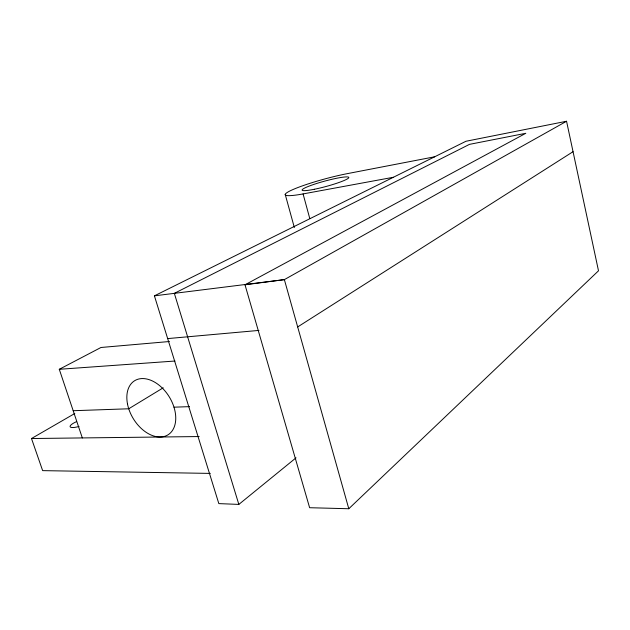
<?xml version="1.0" encoding="UTF-8"?>
<svg xmlns="http://www.w3.org/2000/svg" width="630" height="630" viewBox="0 0 630 630"><rect width="100%" height="100%" fill="white"/><g stroke="black" fill="none" stroke-linecap="round" stroke-linejoin="round"><path stroke-width="0.94" d="M238.841 504.409L174.345 293.352L469.476 144.364L525.79 133.3L244.999 284.799L309.629 507.717L348.792 508.741L598.5 270.805L566.551 121.259L465.972 141.262L154.413 295.84L218.831 503.614L238.841 504.409L296.029 457.837M297.675 326.939L573.048 151.688M163.209 387.82L128.733 408.776L73.19 410.721M210.325 473.406L42.643 470.634L31.5 438.527L74.805 413.485M566.551 121.259L284.366 279.625L244.999 284.799M82.325 437.929L59.283 369.298L100.973 347.484L169.446 341.515M434.653 156.799L347.508 173.604A42.407 4.843 -15.2 0 0 291.737 190.095A42.407 4.843 -15.2 0 0 303.077 193.922L393.38 177.274M154.413 295.84L284.366 279.625L348.792 508.741M167.667 338.593L258.954 330.411M59.283 369.298L174.99 361.029M173.982 407.185L189.543 406.634M31.5 438.527L199.174 436.551M285.209 194.394L294.344 227.525M303.077 193.922L309.787 218.563M79.034 426.455A10.875 2.772 -19.2 0 1 70.143 426.793A10.875 2.772 -19.2 0 1 76.584 421.627M127.449 403.751A31.784 21.026 58.4 0 0 167.934 434.873A31.784 21.026 58.4 0 0 158.516 384.741A31.784 21.026 58.4 0 0 127.449 403.751M314.378 189.26A24.153 2.756 -15.2 0 0 348.792 177.447A24.153 2.756 -15.2 0 0 313.267 184.606A24.153 2.756 -15.2 0 0 314.378 189.26"/></g></svg>
